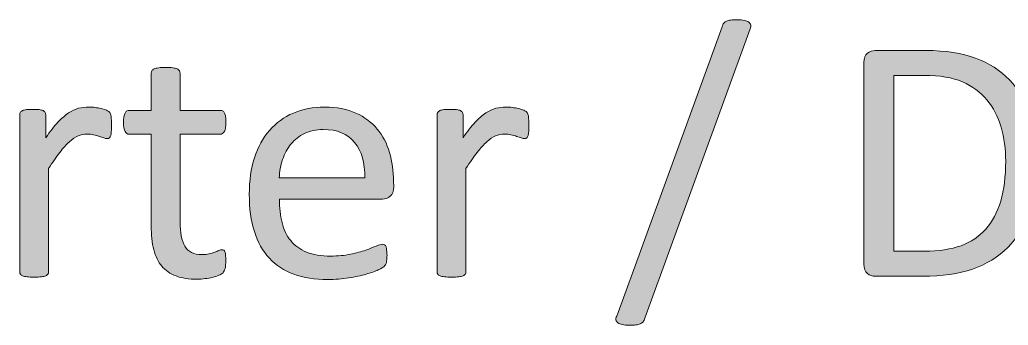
# Model space of a CAD drawing. Header units: inches. Extents: x 247 to 2765, y -1897 to -1110.
# Drawn here: x 1174.75 to 1185.69, y -1567.42 to -1564.05 of the extents above; entities that cross this region are included whole.
import ezdxf

# ---------------------------------------------------------------- set-up
doc = ezdxf.new("R2010")
doc.units = ezdxf.units.IN
doc.header["$MEASUREMENT"] = 0
doc.layers.add('Layer 1', color=7, linetype='Continuous')

# ---------------------------------------------------------------- blocks, each defined once
blk = doc.blocks.new('block 199')
at = {"layer": 'Layer 1', "true_color": 0x010101}
h = blk.add_hatch(color=18, dxfattribs=at)
h.dxf.hatch_style = 2
edge = h.paths.add_edge_path()
edge.add_spline(control_points=[(1181.666, -1567.345), (1181.661, -1567.362), (1181.654, -1567.375), (1181.646, -1567.385), (1181.637, -1567.394), (1181.626, -1567.402), (1181.613, -1567.407), (1181.6, -1567.413), (1181.585, -1567.416), (1181.566, -1567.419), (1181.547, -1567.421), (1181.524, -1567.422), (1181.498, -1567.422), (1181.465, -1567.422), (1181.438, -1567.42), (1181.417, -1567.416), (1181.395, -1567.411), (1181.38, -1567.405), (1181.368, -1567.396), (1181.357, -1567.388), (1181.349, -1567.377), (1181.346, -1567.365), (1181.343, -1567.353), (1181.346, -1567.339), (1181.354, -1567.322), (1181.354, -1567.322), (1182.52, -1564.125), (1182.52, -1564.125), (1182.525, -1564.108), (1182.532, -1564.095), (1182.54, -1564.085), (1182.548, -1564.076), (1182.56, -1564.068), (1182.571, -1564.063), (1182.583, -1564.056), (1182.598, -1564.053), (1182.619, -1564.051), (1182.638, -1564.05), (1182.66, -1564.049), (1182.687, -1564.049), (1182.719, -1564.049), (1182.746, -1564.051), (1182.767, -1564.055), (1182.788, -1564.061), (1182.804, -1564.066), (1182.815, -1564.074), (1182.827, -1564.082), (1182.834, -1564.092), (1182.837, -1564.105), (1182.84, -1564.118), (1182.838, -1564.132), (1182.831, -1564.149), (1182.831, -1564.149), (1181.666, -1567.345), (1181.666, -1567.345)], knot_values=[0, 0, 0, 0, 1, 1, 1, 2, 2, 2, 3, 3, 3, 4, 4, 4, 5, 5, 5, 6, 6, 6, 7, 7, 7, 8, 8, 8, 9, 9, 9, 10, 10, 10, 11, 11, 11, 12, 12, 12, 13, 13, 13, 14, 14, 14, 15, 15, 15, 16, 16, 16, 17, 17, 17, 18, 18, 18, 18], degree=3, periodic=1)
h = blk.add_hatch(color=18, dxfattribs=at)
h.dxf.hatch_style = 2
edge = h.paths.add_edge_path()
edge.add_spline(control_points=[(1186.007, -1565.597), (1186.007, -1565.813), (1185.979, -1566.002), (1185.925, -1566.163), (1185.87, -1566.325), (1185.789, -1566.458), (1185.682, -1566.564), (1185.576, -1566.67), (1185.447, -1566.749), (1185.292, -1566.802), (1185.138, -1566.855), (1184.955, -1566.881), (1184.741, -1566.881), (1184.741, -1566.881), (1184.213, -1566.881), (1184.213, -1566.881), (1184.184, -1566.881), (1184.156, -1566.872), (1184.129, -1566.852), (1184.103, -1566.831), (1184.091, -1566.797), (1184.091, -1566.746), (1184.091, -1566.746), (1184.091, -1564.522), (1184.091, -1564.522), (1184.091, -1564.472), (1184.103, -1564.437), (1184.129, -1564.418), (1184.156, -1564.397), (1184.184, -1564.388), (1184.213, -1564.388), (1184.213, -1564.388), (1184.778, -1564.388), (1184.778, -1564.388), (1184.993, -1564.388), (1185.177, -1564.416), (1185.326, -1564.472), (1185.475, -1564.526), (1185.599, -1564.608), (1185.701, -1564.712), (1185.802, -1564.817), (1185.878, -1564.944), (1185.93, -1565.093), (1185.981, -1565.242), (1186.007, -1565.41), (1186.007, -1565.597)], knot_values=[0, 0, 0, 0, 1, 1, 1, 2, 2, 2, 3, 3, 3, 4, 4, 4, 5, 5, 5, 6, 6, 6, 7, 7, 7, 8, 8, 8, 9, 9, 9, 10, 10, 10, 11, 11, 11, 12, 12, 12, 13, 13, 13, 14, 14, 14, 15, 15, 15, 15], degree=3, periodic=1)
edge = h.paths.add_edge_path()
edge.add_spline(control_points=[(1185.659, -1565.611), (1185.659, -1565.476), (1185.641, -1565.351), (1185.608, -1565.235), (1185.575, -1565.119), (1185.522, -1565.018), (1185.451, -1564.933), (1185.38, -1564.848), (1185.289, -1564.782), (1185.18, -1564.734), (1185.07, -1564.686), (1184.93, -1564.663), (1184.758, -1564.663), (1184.758, -1564.663), (1184.421, -1564.663), (1184.421, -1564.663), (1184.421, -1564.663), (1184.421, -1566.604), (1184.421, -1566.604), (1184.421, -1566.604), (1184.762, -1566.604), (1184.762, -1566.604), (1184.921, -1566.604), (1185.055, -1566.583), (1185.166, -1566.544), (1185.275, -1566.504), (1185.366, -1566.443), (1185.439, -1566.36), (1185.512, -1566.279), (1185.566, -1566.176), (1185.604, -1566.051), (1185.64, -1565.928), (1185.659, -1565.78), (1185.659, -1565.611)], knot_values=[0, 0, 0, 0, 1, 1, 1, 2, 2, 2, 3, 3, 3, 4, 4, 4, 5, 5, 5, 6, 6, 6, 7, 7, 7, 8, 8, 8, 9, 9, 9, 10, 10, 10, 11, 11, 11, 11], degree=3, periodic=1)
h = blk.add_hatch(color=18, dxfattribs=at)
h.dxf.hatch_style = 2
edge = h.paths.add_edge_path()
edge.add_spline(control_points=[(1177.027, -1566.706), (1177.027, -1566.743), (1177.025, -1566.772), (1177.02, -1566.795), (1177.014, -1566.816), (1177.007, -1566.831), (1176.997, -1566.843), (1176.987, -1566.854), (1176.972, -1566.862), (1176.951, -1566.871), (1176.93, -1566.88), (1176.907, -1566.888), (1176.881, -1566.894), (1176.854, -1566.9), (1176.827, -1566.904), (1176.798, -1566.908), (1176.768, -1566.913), (1176.739, -1566.915), (1176.709, -1566.915), (1176.618, -1566.915), (1176.541, -1566.902), (1176.478, -1566.878), (1176.413, -1566.855), (1176.361, -1566.818), (1176.32, -1566.77), (1176.279, -1566.722), (1176.249, -1566.661), (1176.23, -1566.587), (1176.212, -1566.513), (1176.202, -1566.426), (1176.202, -1566.326), (1176.202, -1566.326), (1176.202, -1565.313), (1176.202, -1565.313), (1176.202, -1565.313), (1175.96, -1565.313), (1175.96, -1565.313), (1175.939, -1565.313), (1175.924, -1565.302), (1175.913, -1565.282), (1175.902, -1565.261), (1175.895, -1565.228), (1175.895, -1565.182), (1175.895, -1565.157), (1175.897, -1565.137), (1175.901, -1565.12), (1175.904, -1565.103), (1175.908, -1565.09), (1175.913, -1565.079), (1175.918, -1565.068), (1175.924, -1565.06), (1175.934, -1565.056), (1175.941, -1565.051), (1175.951, -1565.049), (1175.962, -1565.049), (1175.962, -1565.049), (1176.203, -1565.049), (1176.203, -1565.049), (1176.203, -1565.049), (1176.203, -1564.637), (1176.203, -1564.637), (1176.203, -1564.627), (1176.205, -1564.619), (1176.21, -1564.611), (1176.215, -1564.604), (1176.223, -1564.597), (1176.234, -1564.591), (1176.247, -1564.585), (1176.263, -1564.582), (1176.285, -1564.579), (1176.305, -1564.576), (1176.331, -1564.575), (1176.362, -1564.575), (1176.394, -1564.575), (1176.42, -1564.576), (1176.441, -1564.579), (1176.462, -1564.582), (1176.478, -1564.585), (1176.49, -1564.591), (1176.5, -1564.597), (1176.51, -1564.604), (1176.514, -1564.611), (1176.52, -1564.619), (1176.522, -1564.627), (1176.522, -1564.637), (1176.522, -1564.637), (1176.522, -1565.049), (1176.522, -1565.049), (1176.522, -1565.049), (1176.967, -1565.049), (1176.967, -1565.049), (1176.977, -1565.049), (1176.986, -1565.051), (1176.994, -1565.056), (1177.001, -1565.061), (1177.008, -1565.068), (1177.014, -1565.079), (1177.02, -1565.089), (1177.024, -1565.103), (1177.026, -1565.12), (1177.029, -1565.137), (1177.03, -1565.156), (1177.03, -1565.182), (1177.03, -1565.228), (1177.025, -1565.261), (1177.013, -1565.282), (1177.002, -1565.302), (1176.986, -1565.313), (1176.967, -1565.313), (1176.967, -1565.313), (1176.522, -1565.313), (1176.522, -1565.313), (1176.522, -1565.313), (1176.522, -1566.28), (1176.522, -1566.28), (1176.522, -1566.399), (1176.539, -1566.489), (1176.574, -1566.55), (1176.61, -1566.611), (1176.672, -1566.642), (1176.763, -1566.642), (1176.793, -1566.642), (1176.819, -1566.639), (1176.843, -1566.634), (1176.865, -1566.628), (1176.887, -1566.622), (1176.905, -1566.615), (1176.923, -1566.609), (1176.938, -1566.604), (1176.951, -1566.597), (1176.964, -1566.591), (1176.976, -1566.589), (1176.986, -1566.589), (1176.993, -1566.589), (1176.998, -1566.591), (1177.005, -1566.594), (1177.011, -1566.597), (1177.015, -1566.603), (1177.018, -1566.612), (1177.022, -1566.622), (1177.025, -1566.634), (1177.026, -1566.649), (1177.026, -1566.663), (1177.027, -1566.682), (1177.027, -1566.706)], knot_values=[0, 0, 0, 0, 1, 1, 1, 2, 2, 2, 3, 3, 3, 4, 4, 4, 5, 5, 5, 6, 6, 6, 7, 7, 7, 8, 8, 8, 9, 9, 9, 10, 10, 10, 11, 11, 11, 12, 12, 12, 13, 13, 13, 14, 14, 14, 15, 15, 15, 16, 16, 16, 17, 17, 17, 18, 18, 18, 19, 19, 19, 20, 20, 20, 21, 21, 21, 22, 22, 22, 23, 23, 23, 24, 24, 24, 25, 25, 25, 26, 26, 26, 27, 27, 27, 28, 28, 28, 29, 29, 29, 30, 30, 30, 31, 31, 31, 32, 32, 32, 33, 33, 33, 34, 34, 34, 35, 35, 35, 36, 36, 36, 37, 37, 37, 38, 38, 38, 39, 39, 39, 40, 40, 40, 41, 41, 41, 42, 42, 42, 43, 43, 43, 44, 44, 44, 45, 45, 45, 46, 46, 46, 47, 47, 47, 48, 48, 48, 48], degree=3, periodic=1)
h = blk.add_hatch(color=18, dxfattribs=at)
h.dxf.hatch_style = 2
edge = h.paths.add_edge_path()
edge.add_spline(control_points=[(1175.763, -1565.212), (1175.763, -1565.24), (1175.763, -1565.264), (1175.761, -1565.283), (1175.76, -1565.303), (1175.758, -1565.318), (1175.754, -1565.328), (1175.749, -1565.339), (1175.745, -1565.348), (1175.74, -1565.354), (1175.733, -1565.359), (1175.726, -1565.361), (1175.715, -1565.361), (1175.705, -1565.361), (1175.693, -1565.358), (1175.678, -1565.354), (1175.663, -1565.347), (1175.647, -1565.342), (1175.628, -1565.336), (1175.609, -1565.329), (1175.588, -1565.325), (1175.565, -1565.319), (1175.542, -1565.314), (1175.517, -1565.312), (1175.49, -1565.312), (1175.458, -1565.312), (1175.425, -1565.318), (1175.395, -1565.331), (1175.364, -1565.344), (1175.331, -1565.366), (1175.298, -1565.395), (1175.263, -1565.425), (1175.229, -1565.463), (1175.19, -1565.513), (1175.154, -1565.562), (1175.112, -1565.622), (1175.067, -1565.692), (1175.067, -1565.692), (1175.067, -1566.832), (1175.067, -1566.832), (1175.067, -1566.842), (1175.064, -1566.851), (1175.06, -1566.858), (1175.054, -1566.865), (1175.046, -1566.871), (1175.035, -1566.876), (1175.023, -1566.882), (1175.007, -1566.885), (1174.987, -1566.888), (1174.965, -1566.89), (1174.939, -1566.892), (1174.907, -1566.892), (1174.876, -1566.892), (1174.85, -1566.891), (1174.83, -1566.888), (1174.808, -1566.886), (1174.793, -1566.881), (1174.779, -1566.876), (1174.768, -1566.871), (1174.759, -1566.866), (1174.755, -1566.858), (1174.751, -1566.851), (1174.748, -1566.843), (1174.748, -1566.832), (1174.748, -1566.832), (1174.748, -1565.098), (1174.748, -1565.098), (1174.748, -1565.088), (1174.75, -1565.079), (1174.754, -1565.072), (1174.758, -1565.065), (1174.765, -1565.059), (1174.777, -1565.052), (1174.788, -1565.047), (1174.803, -1565.043), (1174.821, -1565.04), (1174.839, -1565.039), (1174.862, -1565.038), (1174.892, -1565.038), (1174.92, -1565.038), (1174.944, -1565.038), (1174.962, -1565.04), (1174.981, -1565.043), (1174.995, -1565.047), (1175.006, -1565.052), (1175.015, -1565.059), (1175.024, -1565.065), (1175.028, -1565.072), (1175.033, -1565.079), (1175.035, -1565.088), (1175.035, -1565.098), (1175.035, -1565.098), (1175.035, -1565.351), (1175.035, -1565.351), (1175.083, -1565.282), (1175.128, -1565.225), (1175.169, -1565.181), (1175.211, -1565.138), (1175.25, -1565.103), (1175.288, -1565.078), (1175.326, -1565.053), (1175.362, -1565.036), (1175.398, -1565.026), (1175.435, -1565.018), (1175.471, -1565.012), (1175.509, -1565.012), (1175.526, -1565.012), (1175.545, -1565.014), (1175.566, -1565.015), (1175.587, -1565.017), (1175.609, -1565.021), (1175.632, -1565.025), (1175.655, -1565.031), (1175.676, -1565.036), (1175.695, -1565.043), (1175.714, -1565.05), (1175.727, -1565.056), (1175.734, -1565.063), (1175.741, -1565.069), (1175.746, -1565.075), (1175.749, -1565.081), (1175.753, -1565.088), (1175.755, -1565.094), (1175.756, -1565.103), (1175.758, -1565.111), (1175.76, -1565.125), (1175.76, -1565.142), (1175.762, -1565.16), (1175.763, -1565.182), (1175.763, -1565.212)], knot_values=[0, 0, 0, 0, 1, 1, 1, 2, 2, 2, 3, 3, 3, 4, 4, 4, 5, 5, 5, 6, 6, 6, 7, 7, 7, 8, 8, 8, 9, 9, 9, 10, 10, 10, 11, 11, 11, 12, 12, 12, 13, 13, 13, 14, 14, 14, 15, 15, 15, 16, 16, 16, 17, 17, 17, 18, 18, 18, 19, 19, 19, 20, 20, 20, 21, 21, 21, 22, 22, 22, 23, 23, 23, 24, 24, 24, 25, 25, 25, 26, 26, 26, 27, 27, 27, 28, 28, 28, 29, 29, 29, 30, 30, 30, 31, 31, 31, 32, 32, 32, 33, 33, 33, 34, 34, 34, 35, 35, 35, 36, 36, 36, 37, 37, 37, 38, 38, 38, 39, 39, 39, 40, 40, 40, 41, 41, 41, 42, 42, 42, 43, 43, 43, 43], degree=3, periodic=1)
h = blk.add_hatch(color=18, dxfattribs=at)
h.dxf.hatch_style = 2
edge = h.paths.add_edge_path()
edge.add_spline(control_points=[(1178.886, -1565.89), (1178.886, -1565.941), (1178.873, -1565.976), (1178.848, -1565.998), (1178.823, -1566.019), (1178.795, -1566.03), (1178.762, -1566.03), (1178.762, -1566.03), (1177.621, -1566.03), (1177.621, -1566.03), (1177.621, -1566.125), (1177.63, -1566.213), (1177.65, -1566.289), (1177.669, -1566.367), (1177.701, -1566.433), (1177.746, -1566.488), (1177.79, -1566.543), (1177.85, -1566.586), (1177.922, -1566.615), (1177.994, -1566.644), (1178.083, -1566.659), (1178.187, -1566.659), (1178.27, -1566.659), (1178.343, -1566.652), (1178.408, -1566.638), (1178.473, -1566.625), (1178.528, -1566.61), (1178.576, -1566.593), (1178.623, -1566.577), (1178.661, -1566.561), (1178.692, -1566.548), (1178.722, -1566.535), (1178.745, -1566.528), (1178.76, -1566.528), (1178.769, -1566.528), (1178.777, -1566.53), (1178.784, -1566.535), (1178.792, -1566.539), (1178.797, -1566.546), (1178.801, -1566.555), (1178.805, -1566.564), (1178.808, -1566.577), (1178.808, -1566.592), (1178.811, -1566.608), (1178.812, -1566.628), (1178.812, -1566.651), (1178.812, -1566.668), (1178.811, -1566.682), (1178.81, -1566.695), (1178.808, -1566.707), (1178.807, -1566.718), (1178.805, -1566.727), (1178.803, -1566.737), (1178.8, -1566.746), (1178.795, -1566.754), (1178.791, -1566.761), (1178.786, -1566.768), (1178.778, -1566.776), (1178.771, -1566.783), (1178.751, -1566.795), (1178.715, -1566.812), (1178.681, -1566.827), (1178.635, -1566.843), (1178.58, -1566.859), (1178.525, -1566.874), (1178.461, -1566.888), (1178.389, -1566.9), (1178.316, -1566.912), (1178.238, -1566.918), (1178.156, -1566.918), (1178.014, -1566.918), (1177.889, -1566.898), (1177.781, -1566.859), (1177.673, -1566.819), (1177.583, -1566.76), (1177.51, -1566.682), (1177.437, -1566.603), (1177.381, -1566.505), (1177.344, -1566.387), (1177.306, -1566.269), (1177.288, -1566.131), (1177.288, -1565.974), (1177.288, -1565.826), (1177.307, -1565.691), (1177.346, -1565.572), (1177.384, -1565.453), (1177.44, -1565.353), (1177.513, -1565.27), (1177.585, -1565.187), (1177.673, -1565.123), (1177.776, -1565.079), (1177.879, -1565.035), (1177.993, -1565.012), (1178.121, -1565.012), (1178.257, -1565.012), (1178.373, -1565.035), (1178.468, -1565.079), (1178.564, -1565.123), (1178.642, -1565.182), (1178.704, -1565.255), (1178.766, -1565.329), (1178.812, -1565.416), (1178.84, -1565.515), (1178.869, -1565.614), (1178.884, -1565.721), (1178.884, -1565.833), (1178.884, -1565.833), (1178.886, -1565.89), (1178.886, -1565.89), (1178.886, -1565.89), (1178.886, -1565.89), (1178.886, -1565.89)], knot_values=[0, 0, 0, 0, 1, 1, 1, 2, 2, 2, 3, 3, 3, 4, 4, 4, 5, 5, 5, 6, 6, 6, 7, 7, 7, 8, 8, 8, 9, 9, 9, 10, 10, 10, 11, 11, 11, 12, 12, 12, 13, 13, 13, 14, 14, 14, 15, 15, 15, 16, 16, 16, 17, 17, 17, 18, 18, 18, 19, 19, 19, 20, 20, 20, 21, 21, 21, 22, 22, 22, 23, 23, 23, 24, 24, 24, 25, 25, 25, 26, 26, 26, 27, 27, 27, 28, 28, 28, 29, 29, 29, 30, 30, 30, 31, 31, 31, 32, 32, 32, 33, 33, 33, 34, 34, 34, 35, 35, 35, 36, 36, 36, 37, 37, 37, 37], degree=3, periodic=1)
edge = h.paths.add_edge_path()
edge.add_spline(control_points=[(1178.566, -1565.796), (1178.569, -1565.628), (1178.532, -1565.498), (1178.454, -1565.403), (1178.376, -1565.308), (1178.26, -1565.26), (1178.107, -1565.26), (1178.027, -1565.26), (1177.959, -1565.275), (1177.899, -1565.304), (1177.839, -1565.334), (1177.789, -1565.373), (1177.749, -1565.422), (1177.71, -1565.471), (1177.679, -1565.528), (1177.656, -1565.592), (1177.634, -1565.656), (1177.622, -1565.725), (1177.62, -1565.796), (1177.62, -1565.796), (1178.566, -1565.796), (1178.566, -1565.796), (1178.566, -1565.796), (1178.566, -1565.796), (1178.566, -1565.796)], knot_values=[0, 0, 0, 0, 1, 1, 1, 2, 2, 2, 3, 3, 3, 4, 4, 4, 5, 5, 5, 6, 6, 6, 7, 7, 7, 8, 8, 8, 8], degree=3, periodic=1)
h = blk.add_hatch(color=18, dxfattribs=at)
h.dxf.hatch_style = 2
edge = h.paths.add_edge_path()
edge.add_spline(control_points=[(1180.383, -1565.212), (1180.383, -1565.24), (1180.382, -1565.264), (1180.38, -1565.283), (1180.379, -1565.303), (1180.376, -1565.318), (1180.373, -1565.328), (1180.369, -1565.339), (1180.364, -1565.348), (1180.358, -1565.354), (1180.352, -1565.359), (1180.345, -1565.361), (1180.334, -1565.361), (1180.324, -1565.361), (1180.312, -1565.358), (1180.298, -1565.354), (1180.283, -1565.347), (1180.266, -1565.342), (1180.247, -1565.336), (1180.228, -1565.329), (1180.208, -1565.325), (1180.184, -1565.319), (1180.161, -1565.314), (1180.136, -1565.312), (1180.109, -1565.312), (1180.077, -1565.312), (1180.045, -1565.318), (1180.014, -1565.331), (1179.983, -1565.344), (1179.95, -1565.366), (1179.917, -1565.395), (1179.883, -1565.425), (1179.848, -1565.463), (1179.81, -1565.513), (1179.773, -1565.562), (1179.731, -1565.622), (1179.686, -1565.692), (1179.686, -1565.692), (1179.686, -1566.832), (1179.686, -1566.832), (1179.686, -1566.842), (1179.683, -1566.851), (1179.679, -1566.858), (1179.673, -1566.865), (1179.665, -1566.871), (1179.654, -1566.876), (1179.642, -1566.882), (1179.626, -1566.885), (1179.606, -1566.888), (1179.584, -1566.89), (1179.558, -1566.892), (1179.525, -1566.892), (1179.495, -1566.892), (1179.47, -1566.891), (1179.449, -1566.888), (1179.427, -1566.886), (1179.412, -1566.881), (1179.399, -1566.876), (1179.387, -1566.871), (1179.378, -1566.866), (1179.374, -1566.858), (1179.37, -1566.851), (1179.367, -1566.843), (1179.367, -1566.832), (1179.367, -1566.832), (1179.367, -1565.098), (1179.367, -1565.098), (1179.367, -1565.088), (1179.369, -1565.079), (1179.373, -1565.072), (1179.377, -1565.065), (1179.385, -1565.059), (1179.396, -1565.052), (1179.407, -1565.047), (1179.422, -1565.043), (1179.44, -1565.04), (1179.459, -1565.039), (1179.481, -1565.038), (1179.511, -1565.038), (1179.539, -1565.038), (1179.563, -1565.038), (1179.581, -1565.04), (1179.6, -1565.043), (1179.615, -1565.047), (1179.625, -1565.052), (1179.635, -1565.059), (1179.643, -1565.065), (1179.647, -1565.072), (1179.651, -1565.079), (1179.654, -1565.088), (1179.654, -1565.098), (1179.654, -1565.098), (1179.654, -1565.351), (1179.654, -1565.351), (1179.701, -1565.282), (1179.746, -1565.225), (1179.788, -1565.181), (1179.829, -1565.138), (1179.869, -1565.103), (1179.906, -1565.078), (1179.943, -1565.053), (1179.98, -1565.036), (1180.017, -1565.026), (1180.054, -1565.018), (1180.09, -1565.012), (1180.127, -1565.012), (1180.145, -1565.012), (1180.164, -1565.014), (1180.184, -1565.015), (1180.206, -1565.017), (1180.228, -1565.021), (1180.25, -1565.025), (1180.273, -1565.031), (1180.294, -1565.036), (1180.313, -1565.043), (1180.332, -1565.05), (1180.345, -1565.056), (1180.352, -1565.063), (1180.36, -1565.069), (1180.365, -1565.075), (1180.367, -1565.081), (1180.371, -1565.088), (1180.373, -1565.094), (1180.375, -1565.103), (1180.377, -1565.111), (1180.378, -1565.125), (1180.379, -1565.142), (1180.382, -1565.16), (1180.383, -1565.182), (1180.383, -1565.212)], knot_values=[0, 0, 0, 0, 1, 1, 1, 2, 2, 2, 3, 3, 3, 4, 4, 4, 5, 5, 5, 6, 6, 6, 7, 7, 7, 8, 8, 8, 9, 9, 9, 10, 10, 10, 11, 11, 11, 12, 12, 12, 13, 13, 13, 14, 14, 14, 15, 15, 15, 16, 16, 16, 17, 17, 17, 18, 18, 18, 19, 19, 19, 20, 20, 20, 21, 21, 21, 22, 22, 22, 23, 23, 23, 24, 24, 24, 25, 25, 25, 26, 26, 26, 27, 27, 27, 28, 28, 28, 29, 29, 29, 30, 30, 30, 31, 31, 31, 32, 32, 32, 33, 33, 33, 34, 34, 34, 35, 35, 35, 36, 36, 36, 37, 37, 37, 38, 38, 38, 39, 39, 39, 40, 40, 40, 41, 41, 41, 42, 42, 42, 43, 43, 43, 43], degree=3, periodic=1)
at = {"layer": 'Layer 1', "lineweight": 0}
for points, knots in [([(1181.666, -1567.345), (1181.661, -1567.362), (1181.654, -1567.375), (1181.646, -1567.385), (1181.637, -1567.394), (1181.626, -1567.402), (1181.613, -1567.407), (1181.6, -1567.413), (1181.585, -1567.416), (1181.566, -1567.419), (1181.547, -1567.421), (1181.524, -1567.422), (1181.498, -1567.422), (1181.465, -1567.422), (1181.438, -1567.42), (1181.417, -1567.416), (1181.395, -1567.411), (1181.38, -1567.405), (1181.368, -1567.396), (1181.357, -1567.388), (1181.349, -1567.377), (1181.346, -1567.365), (1181.343, -1567.353), (1181.346, -1567.339), (1181.354, -1567.322), (1181.354, -1567.322), (1182.52, -1564.125), (1182.52, -1564.125), (1182.525, -1564.108), (1182.532, -1564.095), (1182.54, -1564.085), (1182.548, -1564.076), (1182.56, -1564.068), (1182.571, -1564.063), (1182.583, -1564.056), (1182.598, -1564.053), (1182.619, -1564.051), (1182.638, -1564.05), (1182.66, -1564.049), (1182.687, -1564.049), (1182.719, -1564.049), (1182.746, -1564.051), (1182.767, -1564.055), (1182.788, -1564.061), (1182.804, -1564.066), (1182.815, -1564.074), (1182.827, -1564.082), (1182.834, -1564.092), (1182.837, -1564.105), (1182.84, -1564.118), (1182.838, -1564.132), (1182.831, -1564.149), (1182.831, -1564.149), (1181.666, -1567.345), (1181.666, -1567.345)], [0, 0, 0, 0, 1, 1, 1, 2, 2, 2, 3, 3, 3, 4, 4, 4, 5, 5, 5, 6, 6, 6, 7, 7, 7, 8, 8, 8, 9, 9, 9, 10, 10, 10, 11, 11, 11, 12, 12, 12, 13, 13, 13, 14, 14, 14, 15, 15, 15, 16, 16, 16, 17, 17, 17, 18, 18, 18, 18]), ([(1186.007, -1565.597), (1186.007, -1565.813), (1185.979, -1566.002), (1185.925, -1566.163), (1185.87, -1566.325), (1185.789, -1566.458), (1185.682, -1566.564), (1185.576, -1566.67), (1185.447, -1566.749), (1185.292, -1566.802), (1185.138, -1566.855), (1184.955, -1566.881), (1184.741, -1566.881), (1184.741, -1566.881), (1184.213, -1566.881), (1184.213, -1566.881), (1184.184, -1566.881), (1184.156, -1566.872), (1184.129, -1566.852), (1184.103, -1566.831), (1184.091, -1566.797), (1184.091, -1566.746), (1184.091, -1566.746), (1184.091, -1564.522), (1184.091, -1564.522), (1184.091, -1564.472), (1184.103, -1564.437), (1184.129, -1564.418), (1184.156, -1564.397), (1184.184, -1564.388), (1184.213, -1564.388), (1184.213, -1564.388), (1184.778, -1564.388), (1184.778, -1564.388), (1184.993, -1564.388), (1185.177, -1564.416), (1185.326, -1564.472), (1185.475, -1564.526), (1185.599, -1564.608), (1185.701, -1564.712), (1185.802, -1564.817), (1185.878, -1564.944), (1185.93, -1565.093), (1185.981, -1565.242), (1186.007, -1565.41), (1186.007, -1565.597)], [0, 0, 0, 0, 1, 1, 1, 2, 2, 2, 3, 3, 3, 4, 4, 4, 5, 5, 5, 6, 6, 6, 7, 7, 7, 8, 8, 8, 9, 9, 9, 10, 10, 10, 11, 11, 11, 12, 12, 12, 13, 13, 13, 14, 14, 14, 15, 15, 15, 15]), ([(1177.027, -1566.706), (1177.027, -1566.743), (1177.025, -1566.772), (1177.02, -1566.795), (1177.014, -1566.816), (1177.007, -1566.831), (1176.997, -1566.843), (1176.987, -1566.854), (1176.972, -1566.862), (1176.951, -1566.871), (1176.93, -1566.88), (1176.907, -1566.888), (1176.881, -1566.894), (1176.854, -1566.9), (1176.827, -1566.904), (1176.798, -1566.908), (1176.768, -1566.913), (1176.739, -1566.915), (1176.709, -1566.915), (1176.618, -1566.915), (1176.541, -1566.902), (1176.478, -1566.878), (1176.413, -1566.855), (1176.361, -1566.818), (1176.32, -1566.77), (1176.279, -1566.722), (1176.249, -1566.661), (1176.23, -1566.587), (1176.212, -1566.513), (1176.202, -1566.426), (1176.202, -1566.326), (1176.202, -1566.326), (1176.202, -1565.313), (1176.202, -1565.313), (1176.202, -1565.313), (1175.96, -1565.313), (1175.96, -1565.313), (1175.939, -1565.313), (1175.924, -1565.302), (1175.913, -1565.282), (1175.902, -1565.261), (1175.895, -1565.228), (1175.895, -1565.182), (1175.895, -1565.157), (1175.897, -1565.137), (1175.901, -1565.12), (1175.904, -1565.103), (1175.908, -1565.09), (1175.913, -1565.079), (1175.918, -1565.068), (1175.924, -1565.06), (1175.934, -1565.056), (1175.941, -1565.051), (1175.951, -1565.049), (1175.962, -1565.049), (1175.962, -1565.049), (1176.203, -1565.049), (1176.203, -1565.049), (1176.203, -1565.049), (1176.203, -1564.637), (1176.203, -1564.637), (1176.203, -1564.627), (1176.205, -1564.619), (1176.21, -1564.611), (1176.215, -1564.604), (1176.223, -1564.597), (1176.234, -1564.591), (1176.247, -1564.585), (1176.263, -1564.582), (1176.285, -1564.579), (1176.305, -1564.576), (1176.331, -1564.575), (1176.362, -1564.575), (1176.394, -1564.575), (1176.42, -1564.576), (1176.441, -1564.579), (1176.462, -1564.582), (1176.478, -1564.585), (1176.49, -1564.591), (1176.5, -1564.597), (1176.51, -1564.604), (1176.514, -1564.611), (1176.52, -1564.619), (1176.522, -1564.627), (1176.522, -1564.637), (1176.522, -1564.637), (1176.522, -1565.049), (1176.522, -1565.049), (1176.522, -1565.049), (1176.967, -1565.049), (1176.967, -1565.049), (1176.977, -1565.049), (1176.986, -1565.051), (1176.994, -1565.056), (1177.001, -1565.061), (1177.008, -1565.068), (1177.014, -1565.079), (1177.02, -1565.089), (1177.024, -1565.103), (1177.026, -1565.12), (1177.029, -1565.137), (1177.03, -1565.156), (1177.03, -1565.182), (1177.03, -1565.228), (1177.025, -1565.261), (1177.013, -1565.282), (1177.002, -1565.302), (1176.986, -1565.313), (1176.967, -1565.313), (1176.967, -1565.313), (1176.522, -1565.313), (1176.522, -1565.313), (1176.522, -1565.313), (1176.522, -1566.28), (1176.522, -1566.28), (1176.522, -1566.399), (1176.539, -1566.489), (1176.574, -1566.55), (1176.61, -1566.611), (1176.672, -1566.642), (1176.763, -1566.642), (1176.793, -1566.642), (1176.819, -1566.639), (1176.843, -1566.634), (1176.865, -1566.628), (1176.887, -1566.622), (1176.905, -1566.615), (1176.923, -1566.609), (1176.938, -1566.604), (1176.951, -1566.597), (1176.964, -1566.591), (1176.976, -1566.589), (1176.986, -1566.589), (1176.993, -1566.589), (1176.998, -1566.591), (1177.005, -1566.594), (1177.011, -1566.597), (1177.015, -1566.603), (1177.018, -1566.612), (1177.022, -1566.622), (1177.025, -1566.634), (1177.026, -1566.649), (1177.026, -1566.663), (1177.027, -1566.682), (1177.027, -1566.706)], [0, 0, 0, 0, 1, 1, 1, 2, 2, 2, 3, 3, 3, 4, 4, 4, 5, 5, 5, 6, 6, 6, 7, 7, 7, 8, 8, 8, 9, 9, 9, 10, 10, 10, 11, 11, 11, 12, 12, 12, 13, 13, 13, 14, 14, 14, 15, 15, 15, 16, 16, 16, 17, 17, 17, 18, 18, 18, 19, 19, 19, 20, 20, 20, 21, 21, 21, 22, 22, 22, 23, 23, 23, 24, 24, 24, 25, 25, 25, 26, 26, 26, 27, 27, 27, 28, 28, 28, 29, 29, 29, 30, 30, 30, 31, 31, 31, 32, 32, 32, 33, 33, 33, 34, 34, 34, 35, 35, 35, 36, 36, 36, 37, 37, 37, 38, 38, 38, 39, 39, 39, 40, 40, 40, 41, 41, 41, 42, 42, 42, 43, 43, 43, 44, 44, 44, 45, 45, 45, 46, 46, 46, 47, 47, 47, 48, 48, 48, 48]), ([(1185.659, -1565.611), (1185.659, -1565.476), (1185.641, -1565.351), (1185.608, -1565.235), (1185.575, -1565.119), (1185.522, -1565.018), (1185.451, -1564.933), (1185.38, -1564.848), (1185.289, -1564.782), (1185.18, -1564.734), (1185.07, -1564.686), (1184.93, -1564.663), (1184.758, -1564.663), (1184.758, -1564.663), (1184.421, -1564.663), (1184.421, -1564.663), (1184.421, -1564.663), (1184.421, -1566.604), (1184.421, -1566.604), (1184.421, -1566.604), (1184.762, -1566.604), (1184.762, -1566.604), (1184.921, -1566.604), (1185.055, -1566.583), (1185.166, -1566.544), (1185.275, -1566.504), (1185.366, -1566.443), (1185.439, -1566.36), (1185.512, -1566.279), (1185.566, -1566.176), (1185.604, -1566.051), (1185.64, -1565.928), (1185.659, -1565.78), (1185.659, -1565.611)], [0, 0, 0, 0, 1, 1, 1, 2, 2, 2, 3, 3, 3, 4, 4, 4, 5, 5, 5, 6, 6, 6, 7, 7, 7, 8, 8, 8, 9, 9, 9, 10, 10, 10, 11, 11, 11, 11]), ([(1175.763, -1565.212), (1175.763, -1565.24), (1175.763, -1565.264), (1175.761, -1565.283), (1175.76, -1565.303), (1175.758, -1565.318), (1175.754, -1565.328), (1175.749, -1565.339), (1175.745, -1565.348), (1175.74, -1565.354), (1175.733, -1565.359), (1175.726, -1565.361), (1175.715, -1565.361), (1175.705, -1565.361), (1175.693, -1565.358), (1175.678, -1565.354), (1175.663, -1565.347), (1175.647, -1565.342), (1175.628, -1565.336), (1175.609, -1565.329), (1175.588, -1565.325), (1175.565, -1565.319), (1175.542, -1565.314), (1175.517, -1565.312), (1175.49, -1565.312), (1175.458, -1565.312), (1175.425, -1565.318), (1175.395, -1565.331), (1175.364, -1565.344), (1175.331, -1565.366), (1175.298, -1565.395), (1175.263, -1565.425), (1175.229, -1565.463), (1175.19, -1565.513), (1175.154, -1565.562), (1175.112, -1565.622), (1175.067, -1565.692), (1175.067, -1565.692), (1175.067, -1566.832), (1175.067, -1566.832), (1175.067, -1566.842), (1175.064, -1566.851), (1175.06, -1566.858), (1175.054, -1566.865), (1175.046, -1566.871), (1175.035, -1566.876), (1175.023, -1566.882), (1175.007, -1566.885), (1174.987, -1566.888), (1174.965, -1566.89), (1174.939, -1566.892), (1174.907, -1566.892), (1174.876, -1566.892), (1174.85, -1566.891), (1174.83, -1566.888), (1174.808, -1566.886), (1174.793, -1566.881), (1174.779, -1566.876), (1174.768, -1566.871), (1174.759, -1566.866), (1174.755, -1566.858), (1174.751, -1566.851), (1174.748, -1566.843), (1174.748, -1566.832), (1174.748, -1566.832), (1174.748, -1565.098), (1174.748, -1565.098), (1174.748, -1565.088), (1174.75, -1565.079), (1174.754, -1565.072), (1174.758, -1565.065), (1174.765, -1565.059), (1174.777, -1565.052), (1174.788, -1565.047), (1174.803, -1565.043), (1174.821, -1565.04), (1174.839, -1565.039), (1174.862, -1565.038), (1174.892, -1565.038), (1174.92, -1565.038), (1174.944, -1565.038), (1174.962, -1565.04), (1174.981, -1565.043), (1174.995, -1565.047), (1175.006, -1565.052), (1175.015, -1565.059), (1175.024, -1565.065), (1175.028, -1565.072), (1175.033, -1565.079), (1175.035, -1565.088), (1175.035, -1565.098), (1175.035, -1565.098), (1175.035, -1565.351), (1175.035, -1565.351), (1175.083, -1565.282), (1175.128, -1565.225), (1175.169, -1565.181), (1175.211, -1565.138), (1175.25, -1565.103), (1175.288, -1565.078), (1175.326, -1565.053), (1175.362, -1565.036), (1175.398, -1565.026), (1175.435, -1565.018), (1175.471, -1565.012), (1175.509, -1565.012), (1175.526, -1565.012), (1175.545, -1565.014), (1175.566, -1565.015), (1175.587, -1565.017), (1175.609, -1565.021), (1175.632, -1565.025), (1175.655, -1565.031), (1175.676, -1565.036), (1175.695, -1565.043), (1175.714, -1565.05), (1175.727, -1565.056), (1175.734, -1565.063), (1175.741, -1565.069), (1175.746, -1565.075), (1175.749, -1565.081), (1175.753, -1565.088), (1175.755, -1565.094), (1175.756, -1565.103), (1175.758, -1565.111), (1175.76, -1565.125), (1175.76, -1565.142), (1175.762, -1565.16), (1175.763, -1565.182), (1175.763, -1565.212)], [0, 0, 0, 0, 1, 1, 1, 2, 2, 2, 3, 3, 3, 4, 4, 4, 5, 5, 5, 6, 6, 6, 7, 7, 7, 8, 8, 8, 9, 9, 9, 10, 10, 10, 11, 11, 11, 12, 12, 12, 13, 13, 13, 14, 14, 14, 15, 15, 15, 16, 16, 16, 17, 17, 17, 18, 18, 18, 19, 19, 19, 20, 20, 20, 21, 21, 21, 22, 22, 22, 23, 23, 23, 24, 24, 24, 25, 25, 25, 26, 26, 26, 27, 27, 27, 28, 28, 28, 29, 29, 29, 30, 30, 30, 31, 31, 31, 32, 32, 32, 33, 33, 33, 34, 34, 34, 35, 35, 35, 36, 36, 36, 37, 37, 37, 38, 38, 38, 39, 39, 39, 40, 40, 40, 41, 41, 41, 42, 42, 42, 43, 43, 43, 43]), ([(1178.886, -1565.89), (1178.886, -1565.941), (1178.873, -1565.976), (1178.848, -1565.998), (1178.823, -1566.019), (1178.795, -1566.03), (1178.762, -1566.03), (1178.762, -1566.03), (1177.621, -1566.03), (1177.621, -1566.03), (1177.621, -1566.125), (1177.63, -1566.213), (1177.65, -1566.289), (1177.669, -1566.367), (1177.701, -1566.433), (1177.746, -1566.488), (1177.79, -1566.543), (1177.85, -1566.586), (1177.922, -1566.615), (1177.994, -1566.644), (1178.083, -1566.659), (1178.187, -1566.659), (1178.27, -1566.659), (1178.343, -1566.652), (1178.408, -1566.638), (1178.473, -1566.625), (1178.528, -1566.61), (1178.576, -1566.593), (1178.623, -1566.577), (1178.661, -1566.561), (1178.692, -1566.548), (1178.722, -1566.535), (1178.745, -1566.528), (1178.76, -1566.528), (1178.769, -1566.528), (1178.777, -1566.53), (1178.784, -1566.535), (1178.792, -1566.539), (1178.797, -1566.546), (1178.801, -1566.555), (1178.805, -1566.564), (1178.808, -1566.577), (1178.808, -1566.592), (1178.811, -1566.608), (1178.812, -1566.628), (1178.812, -1566.651), (1178.812, -1566.668), (1178.811, -1566.682), (1178.81, -1566.695), (1178.808, -1566.707), (1178.807, -1566.718), (1178.805, -1566.727), (1178.803, -1566.737), (1178.8, -1566.746), (1178.795, -1566.754), (1178.791, -1566.761), (1178.786, -1566.768), (1178.778, -1566.776), (1178.771, -1566.783), (1178.751, -1566.795), (1178.715, -1566.812), (1178.681, -1566.827), (1178.635, -1566.843), (1178.58, -1566.859), (1178.525, -1566.874), (1178.461, -1566.888), (1178.389, -1566.9), (1178.316, -1566.912), (1178.238, -1566.918), (1178.156, -1566.918), (1178.014, -1566.918), (1177.889, -1566.898), (1177.781, -1566.859), (1177.673, -1566.819), (1177.583, -1566.76), (1177.51, -1566.682), (1177.437, -1566.603), (1177.381, -1566.505), (1177.344, -1566.387), (1177.306, -1566.269), (1177.288, -1566.131), (1177.288, -1565.974), (1177.288, -1565.826), (1177.307, -1565.691), (1177.346, -1565.572), (1177.384, -1565.453), (1177.44, -1565.353), (1177.513, -1565.27), (1177.585, -1565.187), (1177.673, -1565.123), (1177.776, -1565.079), (1177.879, -1565.035), (1177.993, -1565.012), (1178.121, -1565.012), (1178.257, -1565.012), (1178.373, -1565.035), (1178.468, -1565.079), (1178.564, -1565.123), (1178.642, -1565.182), (1178.704, -1565.255), (1178.766, -1565.329), (1178.812, -1565.416), (1178.84, -1565.515), (1178.869, -1565.614), (1178.884, -1565.721), (1178.884, -1565.833), (1178.884, -1565.833), (1178.886, -1565.89), (1178.886, -1565.89), (1178.886, -1565.89), (1178.886, -1565.89), (1178.886, -1565.89)], [0, 0, 0, 0, 1, 1, 1, 2, 2, 2, 3, 3, 3, 4, 4, 4, 5, 5, 5, 6, 6, 6, 7, 7, 7, 8, 8, 8, 9, 9, 9, 10, 10, 10, 11, 11, 11, 12, 12, 12, 13, 13, 13, 14, 14, 14, 15, 15, 15, 16, 16, 16, 17, 17, 17, 18, 18, 18, 19, 19, 19, 20, 20, 20, 21, 21, 21, 22, 22, 22, 23, 23, 23, 24, 24, 24, 25, 25, 25, 26, 26, 26, 27, 27, 27, 28, 28, 28, 29, 29, 29, 30, 30, 30, 31, 31, 31, 32, 32, 32, 33, 33, 33, 34, 34, 34, 35, 35, 35, 36, 36, 36, 37, 37, 37, 37]), ([(1180.383, -1565.212), (1180.383, -1565.24), (1180.382, -1565.264), (1180.38, -1565.283), (1180.379, -1565.303), (1180.376, -1565.318), (1180.373, -1565.328), (1180.369, -1565.339), (1180.364, -1565.348), (1180.358, -1565.354), (1180.352, -1565.359), (1180.345, -1565.361), (1180.334, -1565.361), (1180.324, -1565.361), (1180.312, -1565.358), (1180.298, -1565.354), (1180.283, -1565.347), (1180.266, -1565.342), (1180.247, -1565.336), (1180.228, -1565.329), (1180.208, -1565.325), (1180.184, -1565.319), (1180.161, -1565.314), (1180.136, -1565.312), (1180.109, -1565.312), (1180.077, -1565.312), (1180.045, -1565.318), (1180.014, -1565.331), (1179.983, -1565.344), (1179.95, -1565.366), (1179.917, -1565.395), (1179.883, -1565.425), (1179.848, -1565.463), (1179.81, -1565.513), (1179.773, -1565.562), (1179.731, -1565.622), (1179.686, -1565.692), (1179.686, -1565.692), (1179.686, -1566.832), (1179.686, -1566.832), (1179.686, -1566.842), (1179.683, -1566.851), (1179.679, -1566.858), (1179.673, -1566.865), (1179.665, -1566.871), (1179.654, -1566.876), (1179.642, -1566.882), (1179.626, -1566.885), (1179.606, -1566.888), (1179.584, -1566.89), (1179.558, -1566.892), (1179.525, -1566.892), (1179.495, -1566.892), (1179.47, -1566.891), (1179.449, -1566.888), (1179.427, -1566.886), (1179.412, -1566.881), (1179.399, -1566.876), (1179.387, -1566.871), (1179.378, -1566.866), (1179.374, -1566.858), (1179.37, -1566.851), (1179.367, -1566.843), (1179.367, -1566.832), (1179.367, -1566.832), (1179.367, -1565.098), (1179.367, -1565.098), (1179.367, -1565.088), (1179.369, -1565.079), (1179.373, -1565.072), (1179.377, -1565.065), (1179.385, -1565.059), (1179.396, -1565.052), (1179.407, -1565.047), (1179.422, -1565.043), (1179.44, -1565.04), (1179.459, -1565.039), (1179.481, -1565.038), (1179.511, -1565.038), (1179.539, -1565.038), (1179.563, -1565.038), (1179.581, -1565.04), (1179.6, -1565.043), (1179.615, -1565.047), (1179.625, -1565.052), (1179.635, -1565.059), (1179.643, -1565.065), (1179.647, -1565.072), (1179.651, -1565.079), (1179.654, -1565.088), (1179.654, -1565.098), (1179.654, -1565.098), (1179.654, -1565.351), (1179.654, -1565.351), (1179.701, -1565.282), (1179.746, -1565.225), (1179.788, -1565.181), (1179.829, -1565.138), (1179.869, -1565.103), (1179.906, -1565.078), (1179.943, -1565.053), (1179.98, -1565.036), (1180.017, -1565.026), (1180.054, -1565.018), (1180.09, -1565.012), (1180.127, -1565.012), (1180.145, -1565.012), (1180.164, -1565.014), (1180.184, -1565.015), (1180.206, -1565.017), (1180.228, -1565.021), (1180.25, -1565.025), (1180.273, -1565.031), (1180.294, -1565.036), (1180.313, -1565.043), (1180.332, -1565.05), (1180.345, -1565.056), (1180.352, -1565.063), (1180.36, -1565.069), (1180.365, -1565.075), (1180.367, -1565.081), (1180.371, -1565.088), (1180.373, -1565.094), (1180.375, -1565.103), (1180.377, -1565.111), (1180.378, -1565.125), (1180.379, -1565.142), (1180.382, -1565.16), (1180.383, -1565.182), (1180.383, -1565.212)], [0, 0, 0, 0, 1, 1, 1, 2, 2, 2, 3, 3, 3, 4, 4, 4, 5, 5, 5, 6, 6, 6, 7, 7, 7, 8, 8, 8, 9, 9, 9, 10, 10, 10, 11, 11, 11, 12, 12, 12, 13, 13, 13, 14, 14, 14, 15, 15, 15, 16, 16, 16, 17, 17, 17, 18, 18, 18, 19, 19, 19, 20, 20, 20, 21, 21, 21, 22, 22, 22, 23, 23, 23, 24, 24, 24, 25, 25, 25, 26, 26, 26, 27, 27, 27, 28, 28, 28, 29, 29, 29, 30, 30, 30, 31, 31, 31, 32, 32, 32, 33, 33, 33, 34, 34, 34, 35, 35, 35, 36, 36, 36, 37, 37, 37, 38, 38, 38, 39, 39, 39, 40, 40, 40, 41, 41, 41, 42, 42, 42, 43, 43, 43, 43]), ([(1178.566, -1565.796), (1178.569, -1565.628), (1178.532, -1565.498), (1178.454, -1565.403), (1178.376, -1565.308), (1178.26, -1565.26), (1178.107, -1565.26), (1178.027, -1565.26), (1177.959, -1565.275), (1177.899, -1565.304), (1177.839, -1565.334), (1177.789, -1565.373), (1177.749, -1565.422), (1177.71, -1565.471), (1177.679, -1565.528), (1177.656, -1565.592), (1177.634, -1565.656), (1177.622, -1565.725), (1177.62, -1565.796), (1177.62, -1565.796), (1178.566, -1565.796), (1178.566, -1565.796), (1178.566, -1565.796), (1178.566, -1565.796), (1178.566, -1565.796)], [0, 0, 0, 0, 1, 1, 1, 2, 2, 2, 3, 3, 3, 4, 4, 4, 5, 5, 5, 6, 6, 6, 7, 7, 7, 8, 8, 8, 8])]:
    blk.add_open_spline(points, degree=3, knots=knots, dxfattribs=at)
blk = doc.blocks.new('block 193')
at = {"layer": 'Layer 1'}
blk.add_blockref('block 199', (0, 0), dxfattribs=at)

msp = doc.modelspace()

# ---------------------------------------------------------------- block references
at = {"layer": 'Layer 1'}
msp.add_blockref('block 193', (0, 0), dxfattribs=at)

doc.saveas('drawing.dxf')
